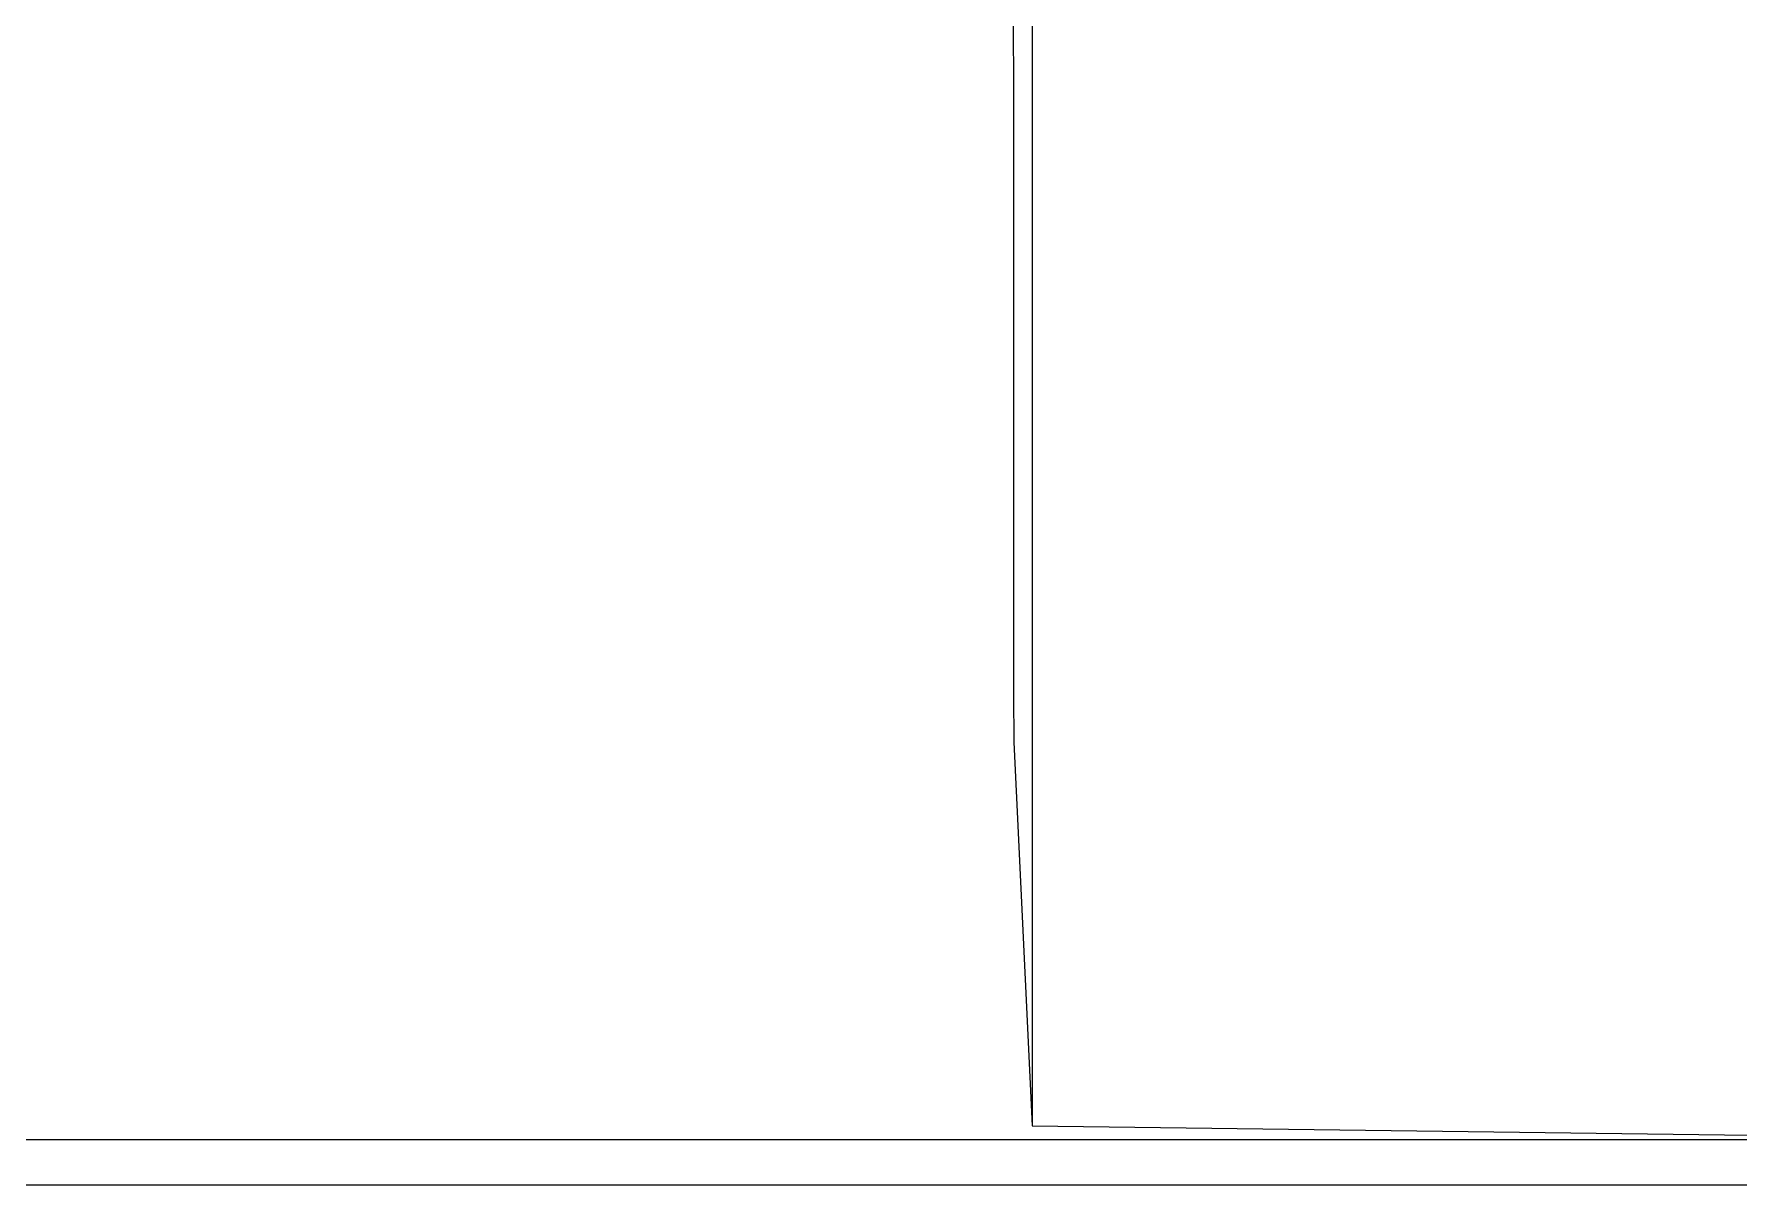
# Model space of a CAD drawing. Header units: millimetres. Extents: x -33000 to 294000, y 0 to 42408.
# Drawn here: x 105942.4 to 106168.9, y 15179 to 15331.9 of the extents above; entities that cross this region are included whole.
import ezdxf

# ---------------------------------------------------------------- set-up
doc = ezdxf.new("R2010")
doc.units = ezdxf.units.MM
doc.header["$LTSCALE"] = 50
doc.layers.add('arch', color=8, linetype='Continuous')

msp = doc.modelspace()

# ---------------------------------------------------------------- linework, layer by layer
at = {"layer": 'arch', "linetype": 'Continuous'}
for p, q in [((106075, 15691.12), (106075, 15186.79)), ((106072.55, 15237.8), (106075, 15186.79)), ((106075, 15186.79), (106205, 15185.14)), ((106205, 15184.96), (105807.9, 15184.96)), ((105805.87, 15178.96), (106200, 15178.96))]:
    msp.add_line(p, q, dxfattribs=at)
msp.add_ellipse((106159.6, 15438.96), major_axis=(0, 4991.95), ratio=0.017452, start_param=1.530489, end_param=1.611104, dxfattribs=at)

doc.saveas('drawing.dxf')
